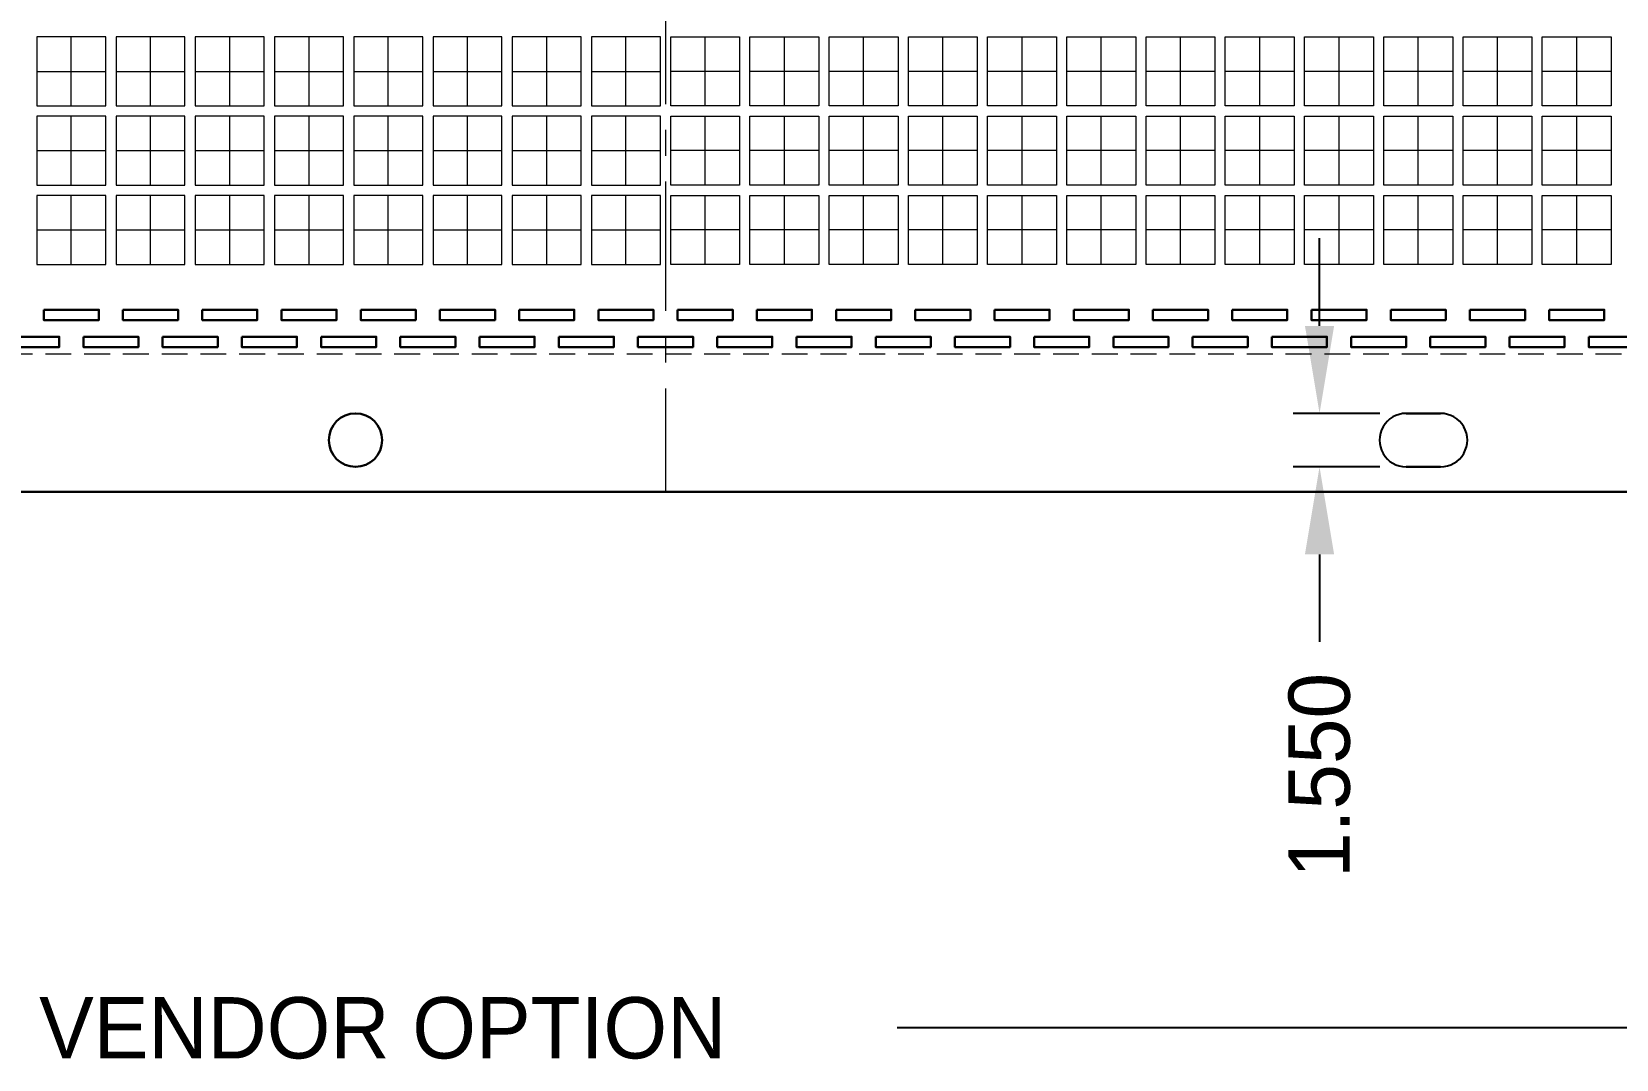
# Model space of a CAD drawing. Extents: x 421 to 684, y -247 to -113.
# Drawn here: x 594.51 to 640.51, y -226.23 to -196.42 of the extents above; entities that cross this region are included whole.
import ezdxf

# ---------------------------------------------------------------- set-up
doc = ezdxf.new("R2010")
doc.units = 0
doc.header["$LTSCALE"] = 3
doc.header["$MEASUREMENT"] = 0
for name, pattern in [('CENTER', [2, 1.25, -0.25, 0.25, -0.25]), ('HIDDEN', [0.375, 0.25, -0.125]), ('PHANTOM', [2.5, 1.25, -0.25, 0.25, -0.25, 0.25, -0.25])]:
    doc.linetypes.add(name, pattern=pattern)
doc.layers.add('5', color=90, linetype='Continuous')
for name, color, linetype, lineweight in [('CLIN', 1, 'CENTER', 15), ('DIM', 4, 'Continuous', 13), ('HIDN', 6, 'HIDDEN', 15), ('OBJ', 3, 'Continuous', 30), ('OBJ1', 7, 'Continuous', 30), ('PHANTOM', 5, 'PHANTOM', 15)]:
    doc.layers.add(name, color=color, linetype=linetype, lineweight=lineweight)
doc.dimstyles.new('3DEC X 1', dxfattribs={"dimtxt": 1.778, "dimasz": 2.54, "dimexe": 0.762, "dimexo": 0.762, "dimgap": 0.762, "dimtad": 0, "dimdec": 3, "dimzin": 0, "dimdsep": 46, "dimtxsty": 'Standard', "dimcen": 0, "dimadec": 0, "dimazin": 0, "dimtfac": 1, "dimtdec": 3, "dimtofl": 0, "dimtmove": 0, "dimatfit": 3, "dimfxl": 1, "dimtolj": 1, "dimtzin": 0, "dimarcsym": 0})
doc.dimstyles.new('3DEC X 1 DIA', dxfattribs={"dimtxt": 1.778, "dimasz": 2.54, "dimexe": 0.762, "dimexo": 0.762, "dimgap": 0.762, "dimtad": 0, "dimtoh": 1, "dimdec": 3, "dimzin": 0, "dimdsep": 46, "dimtxsty": 'Standard', "dimcen": 0, "dimadec": 0, "dimazin": 0, "dimtfac": 1, "dimtdec": 3, "dimtofl": 0, "dimtmove": 0, "dimatfit": 3, "dimfxl": 1, "dimtolj": 1, "dimtzin": 0, "dimarcsym": 0})

# ---------------------------------------------------------------- blocks, each defined once
blk = doc.blocks.new('*D12')
at = {"layer": 'Defpoints', "color": 0, "transparency": 16777216}
for p in [(1070.966, -296.477), (1068.451, -298.027), (1070.966, -298.027)]:
    blk.add_point(p, dxfattribs=at)
at = {"layer": 'DIM', "color": 0, "lineweight": -2, "transparency": 16777216}
for p, q in [((1068.451, -293.937), (1068.451, -291.397)), ((1070.204, -296.477), (1067.689, -296.477)), ((1070.204, -298.027), (1067.689, -298.027)), ((1068.451, -300.567), (1068.451, -303.107))]:
    blk.add_line(p, q, dxfattribs=at)
at = {"layer": 'DIM', "color": 0, "transparency": 16777216}
for points in [[(1068.027, -293.937), (1068.874, -293.937), (1068.451, -296.477)], [(1068.027, -300.567), (1068.874, -300.567), (1068.451, -298.027)]]:
    blk.add_solid(points, dxfattribs=at)
at = {"layer": 'DIM', "color": 0, "transparency": 16777216, "insert": (1068.451, -306.981), "char_height": 1.778, "attachment_point": 5, "rotation": 90}
blk.add_mtext('\\A1;1.550', dxfattribs=at)

msp = doc.modelspace()

# ---------------------------------------------------------------- linework, layer by layer
at = {"layer": '5'}
for centre, start, end in [((634.4129, -208.2671), 89.98855, 270.01145), ((635.4132, -208.2671), 269.98855, 90.01145)]:
    msp.add_arc(centre, 0.7749, start, end, dxfattribs=at)
at = {"layer": 'CLIN'}
for p, q in [((612.9126, -134.7671), (612.9126, -209.7671)), ((595.6626, -198.5671), (595.6626, -196.5671)), ((597.9626, -198.5671), (597.9626, -196.5671)), ((600.2626, -198.5671), (600.2626, -196.5671)), ((602.5626, -198.5671), (602.5626, -196.5671)), ((604.8626, -198.5671), (604.8626, -196.5671)), ((607.1626, -198.5671), (607.1626, -196.5671)), ((609.4626, -198.5671), (609.4626, -196.5671)), ((611.7626, -198.5671), (611.7626, -196.5671)), ((614.0626, -198.5671), (614.0626, -196.5671)), ((616.3626, -198.5671), (616.3626, -196.5671)), ((618.6626, -198.5671), (618.6626, -196.5671)), ((620.9626, -198.5671), (620.9626, -196.5671)), ((623.2626, -198.5671), (623.2626, -196.5671)), ((625.5626, -198.5671), (625.5626, -196.5671)), ((627.8626, -198.5671), (627.8626, -196.5671)), ((630.1626, -198.5671), (630.1626, -196.5671)), ((632.4626, -198.5671), (632.4626, -196.5671)), ((634.7626, -198.5671), (634.7626, -196.5671)), ((637.0626, -198.5671), (637.0626, -196.5671)), ((639.3626, -198.5671), (639.3626, -196.5671)), ((594.6626, -197.5671), (596.6626, -197.5671)), ((596.9626, -197.5671), (598.9626, -197.5671)), ((599.2626, -197.5671), (601.2626, -197.5671)), ((601.5626, -197.5671), (603.5626, -197.5671)), ((603.8626, -197.5671), (605.8626, -197.5671)), ((606.1626, -197.5671), (608.1626, -197.5671)), ((608.4626, -197.5671), (610.4626, -197.5671)), ((610.7626, -197.5671), (612.7626, -197.5671)), ((615.0626, -197.5671), (613.0626, -197.5671)), ((617.3626, -197.5671), (615.3626, -197.5671)), ((619.6626, -197.5671), (617.6626, -197.5671)), ((621.9626, -197.5671), (619.9626, -197.5671)), ((624.2626, -197.5671), (622.2626, -197.5671)), ((626.5626, -197.5671), (624.5626, -197.5671)), ((628.8626, -197.5671), (626.8626, -197.5671)), ((631.1626, -197.5671), (629.1626, -197.5671)), ((633.4626, -197.5671), (631.4626, -197.5671)), ((635.7626, -197.5671), (633.7626, -197.5671)), ((638.0626, -197.5671), (636.0626, -197.5671)), ((640.3626, -197.5671), (638.3626, -197.5671)), ((595.6626, -200.8671), (595.6626, -198.8671)), ((597.9626, -200.8671), (597.9626, -198.8671)), ((600.2626, -200.8671), (600.2626, -198.8671)), ((602.5626, -200.8671), (602.5626, -198.8671)), ((604.8626, -200.8671), (604.8626, -198.8671)), ((607.1626, -200.8671), (607.1626, -198.8671)), ((609.4626, -200.8671), (609.4626, -198.8671)), ((611.7626, -200.8671), (611.7626, -198.8671)), ((614.0626, -200.8671), (614.0626, -198.8671)), ((616.3626, -200.8671), (616.3626, -198.8671)), ((618.6626, -200.8671), (618.6626, -198.8671)), ((620.9626, -200.8671), (620.9626, -198.8671)), ((623.2626, -200.8671), (623.2626, -198.8671)), ((625.5626, -200.8671), (625.5626, -198.8671)), ((627.8626, -200.8671), (627.8626, -198.8671)), ((630.1626, -200.8671), (630.1626, -198.8671)), ((632.4626, -200.8671), (632.4626, -198.8671)), ((634.7626, -200.8671), (634.7626, -198.8671)), ((637.0626, -200.8671), (637.0626, -198.8671)), ((639.3626, -200.8671), (639.3626, -198.8671)), ((594.6626, -199.8671), (596.6626, -199.8671)), ((596.9626, -199.8671), (598.9626, -199.8671)), ((599.2626, -199.8671), (601.2626, -199.8671)), ((601.5626, -199.8671), (603.5626, -199.8671)), ((603.8626, -199.8671), (605.8626, -199.8671)), ((606.1626, -199.8671), (608.1626, -199.8671)), ((608.4626, -199.8671), (610.4626, -199.8671)), ((610.7626, -199.8671), (612.7626, -199.8671)), ((615.0626, -199.8671), (613.0626, -199.8671)), ((617.3626, -199.8671), (615.3626, -199.8671)), ((619.6626, -199.8671), (617.6626, -199.8671)), ((621.9626, -199.8671), (619.9626, -199.8671)), ((624.2626, -199.8671), (622.2626, -199.8671)), ((626.5626, -199.8671), (624.5626, -199.8671)), ((628.8626, -199.8671), (626.8626, -199.8671)), ((631.1626, -199.8671), (629.1626, -199.8671)), ((633.4626, -199.8671), (631.4626, -199.8671)), ((635.7626, -199.8671), (633.7626, -199.8671)), ((638.0626, -199.8671), (636.0626, -199.8671)), ((640.3626, -199.8671), (638.3626, -199.8671)), ((595.6626, -203.1671), (595.6626, -201.1671)), ((597.9626, -203.1671), (597.9626, -201.1671)), ((600.2626, -203.1671), (600.2626, -201.1671)), ((602.5626, -203.1671), (602.5626, -201.1671)), ((604.8626, -203.1671), (604.8626, -201.1671)), ((607.1626, -203.1671), (607.1626, -201.1671)), ((609.4626, -203.1671), (609.4626, -201.1671)), ((611.7626, -203.1671), (611.7626, -201.1671)), ((614.0626, -203.1671), (614.0626, -201.1671)), ((616.3626, -203.1671), (616.3626, -201.1671)), ((618.6626, -203.1671), (618.6626, -201.1671)), ((620.9626, -203.1671), (620.9626, -201.1671)), ((623.2626, -203.1671), (623.2626, -201.1671)), ((625.5626, -203.1671), (625.5626, -201.1671)), ((627.8626, -203.1671), (627.8626, -201.1671)), ((630.1626, -203.1671), (630.1626, -201.1671)), ((632.4626, -203.1671), (632.4626, -201.1671)), ((634.7626, -203.1671), (634.7626, -201.1671)), ((637.0626, -203.1671), (637.0626, -201.1671)), ((639.3626, -203.1671), (639.3626, -201.1671)), ((594.6626, -202.1671), (596.6626, -202.1671)), ((596.9626, -202.1671), (598.9626, -202.1671)), ((599.2626, -202.1671), (601.2626, -202.1671)), ((601.5626, -202.1671), (603.5626, -202.1671)), ((603.8626, -202.1671), (605.8626, -202.1671)), ((606.1626, -202.1671), (608.1626, -202.1671)), ((608.4626, -202.1671), (610.4626, -202.1671)), ((610.7626, -202.1671), (612.7626, -202.1671)), ((615.0626, -202.1671), (613.0626, -202.1671)), ((617.3626, -202.1671), (615.3626, -202.1671)), ((619.6626, -202.1671), (617.6626, -202.1671)), ((621.9626, -202.1671), (619.9626, -202.1671)), ((624.2626, -202.1671), (622.2626, -202.1671)), ((626.5626, -202.1671), (624.5626, -202.1671)), ((628.8626, -202.1671), (626.8626, -202.1671)), ((631.1626, -202.1671), (629.1626, -202.1671)), ((633.4626, -202.1671), (631.4626, -202.1671)), ((635.7626, -202.1671), (633.7626, -202.1671)), ((638.0626, -202.1671), (636.0626, -202.1671)), ((640.3626, -202.1671), (638.3626, -202.1671))]:
    msp.add_line(p, q, dxfattribs=at)
at = {"layer": 'HIDN'}
msp.add_lwpolyline([(671.4126, -138.7671), (554.4126, -138.7671), (554.4126, -205.7671), (671.4126, -205.7671)], close=True, dxfattribs=at)
at = {"layer": 'OBJ'}
for p, q in [((634.4131, -207.4921), (635.4131, -207.4921)), ((634.4131, -209.0421), (635.4131, -209.042)), ((670.9126, -209.7671), (434.9126, -209.7671))]:
    msp.add_line(p, q, dxfattribs=at)
msp.add_circle((603.9126, -208.2671), 0.775, dxfattribs=at)
at = {"layer": 'OBJ1'}
for points in [[(594.8626, -204.4851), (596.4626, -204.4851), (596.4626, -204.7851), (594.8626, -204.7851)], [(597.1626, -204.4851), (598.7626, -204.4851), (598.7626, -204.7851), (597.1626, -204.7851)], [(599.4626, -204.4851), (601.0626, -204.4851), (601.0626, -204.7851), (599.4626, -204.7851)], [(601.7626, -204.4851), (603.3626, -204.4851), (603.3626, -204.7851), (601.7626, -204.7851)], [(604.0626, -204.4851), (605.6626, -204.4851), (605.6626, -204.7851), (604.0626, -204.7851)], [(606.3626, -204.4851), (607.9626, -204.4851), (607.9626, -204.7851), (606.3626, -204.7851)], [(608.6626, -204.4851), (610.2626, -204.4851), (610.2626, -204.7851), (608.6626, -204.7851)], [(610.9626, -204.4851), (612.5626, -204.4851), (612.5626, -204.7851), (610.9626, -204.7851)], [(613.2626, -204.4851), (614.8626, -204.4851), (614.8626, -204.7851), (613.2626, -204.7851)], [(615.5626, -204.4851), (617.1626, -204.4851), (617.1626, -204.7851), (615.5626, -204.7851)], [(617.8626, -204.4851), (619.4626, -204.4851), (619.4626, -204.7851), (617.8626, -204.7851)], [(620.1626, -204.4851), (621.7626, -204.4851), (621.7626, -204.7851), (620.1626, -204.7851)], [(622.4626, -204.4851), (624.0626, -204.4851), (624.0626, -204.7851), (622.4626, -204.7851)], [(624.7626, -204.4851), (626.3626, -204.4851), (626.3626, -204.7851), (624.7626, -204.7851)], [(627.0626, -204.4851), (628.6626, -204.4851), (628.6626, -204.7851), (627.0626, -204.7851)], [(629.3626, -204.4851), (630.9626, -204.4851), (630.9626, -204.7851), (629.3626, -204.7851)], [(631.6626, -204.4851), (633.2626, -204.4851), (633.2626, -204.7851), (631.6626, -204.7851)], [(633.9626, -204.4851), (635.5626, -204.4851), (635.5626, -204.7851), (633.9626, -204.7851)], [(636.2626, -204.4851), (637.8626, -204.4851), (637.8626, -204.7851), (636.2626, -204.7851)], [(638.5626, -204.4851), (640.1626, -204.4851), (640.1626, -204.7851), (638.5626, -204.7851)], [(593.7126, -205.2671), (595.3126, -205.2671), (595.3126, -205.5671), (593.7126, -205.5671)], [(596.0126, -205.2671), (597.6126, -205.2671), (597.6126, -205.5671), (596.0126, -205.5671)], [(598.3126, -205.2671), (599.9126, -205.2671), (599.9126, -205.5671), (598.3126, -205.5671)], [(600.6126, -205.2671), (602.2126, -205.2671), (602.2126, -205.5671), (600.6126, -205.5671)], [(602.9126, -205.2671), (604.5126, -205.2671), (604.5126, -205.5671), (602.9126, -205.5671)], [(605.2126, -205.2671), (606.8126, -205.2671), (606.8126, -205.5671), (605.2126, -205.5671)], [(607.5126, -205.2671), (609.1126, -205.2671), (609.1126, -205.5671), (607.5126, -205.5671)], [(609.8126, -205.2671), (611.4126, -205.2671), (611.4126, -205.5671), (609.8126, -205.5671)], [(612.1126, -205.2671), (613.7126, -205.2671), (613.7126, -205.5671), (612.1126, -205.5671)], [(614.4126, -205.2671), (616.0126, -205.2671), (616.0126, -205.5671), (614.4126, -205.5671)], [(616.7126, -205.2671), (618.3126, -205.2671), (618.3126, -205.5671), (616.7126, -205.5671)], [(619.0126, -205.2671), (620.6126, -205.2671), (620.6126, -205.5671), (619.0126, -205.5671)], [(621.3126, -205.2671), (622.9126, -205.2671), (622.9126, -205.5671), (621.3126, -205.5671)], [(623.6126, -205.2671), (625.2126, -205.2671), (625.2126, -205.5671), (623.6126, -205.5671)], [(625.9126, -205.2671), (627.5126, -205.2671), (627.5126, -205.5671), (625.9126, -205.5671)], [(628.2126, -205.2671), (629.8126, -205.2671), (629.8126, -205.5671), (628.2126, -205.5671)], [(630.5126, -205.2671), (632.1126, -205.2671), (632.1126, -205.5671), (630.5126, -205.5671)], [(632.8126, -205.2671), (634.4126, -205.2671), (634.4126, -205.5671), (632.8126, -205.5671)], [(635.1126, -205.2671), (636.7126, -205.2671), (636.7126, -205.5671), (635.1126, -205.5671)], [(637.4126, -205.2671), (639.0126, -205.2671), (639.0126, -205.5671), (637.4126, -205.5671)], [(639.7126, -205.2671), (641.3126, -205.2671), (641.3126, -205.5671), (639.7126, -205.5671)]]:
    msp.add_lwpolyline(points, close=True, dxfattribs=at)
at = {"layer": 'PHANTOM'}
for points in [[(594.6626, -198.5671), (596.6626, -198.5671), (596.6626, -196.5671), (594.6626, -196.5671)], [(596.9626, -198.5671), (598.9626, -198.5671), (598.9626, -196.5671), (596.9626, -196.5671)], [(599.2626, -198.5671), (601.2626, -198.5671), (601.2626, -196.5671), (599.2626, -196.5671)], [(601.5626, -198.5671), (603.5626, -198.5671), (603.5626, -196.5671), (601.5626, -196.5671)], [(603.8626, -198.5671), (605.8626, -198.5671), (605.8626, -196.5671), (603.8626, -196.5671)], [(606.1626, -198.5671), (608.1626, -198.5671), (608.1626, -196.5671), (606.1626, -196.5671)], [(608.4626, -198.5671), (610.4626, -198.5671), (610.4626, -196.5671), (608.4626, -196.5671)], [(610.7626, -198.5671), (612.7626, -198.5671), (612.7626, -196.5671), (610.7626, -196.5671)], [(615.0626, -198.5671), (613.0626, -198.5671), (613.0626, -196.5671), (615.0626, -196.5671)], [(617.3626, -198.5671), (615.3626, -198.5671), (615.3626, -196.5671), (617.3626, -196.5671)], [(619.6626, -198.5671), (617.6626, -198.5671), (617.6626, -196.5671), (619.6626, -196.5671)], [(621.9626, -198.5671), (619.9626, -198.5671), (619.9626, -196.5671), (621.9626, -196.5671)], [(624.2626, -198.5671), (622.2626, -198.5671), (622.2626, -196.5671), (624.2626, -196.5671)], [(626.5626, -198.5671), (624.5626, -198.5671), (624.5626, -196.5671), (626.5626, -196.5671)], [(628.8626, -198.5671), (626.8626, -198.5671), (626.8626, -196.5671), (628.8626, -196.5671)], [(631.1626, -198.5671), (629.1626, -198.5671), (629.1626, -196.5671), (631.1626, -196.5671)], [(633.4626, -198.5671), (631.4626, -198.5671), (631.4626, -196.5671), (633.4626, -196.5671)], [(635.7626, -198.5671), (633.7626, -198.5671), (633.7626, -196.5671), (635.7626, -196.5671)], [(638.0626, -198.5671), (636.0626, -198.5671), (636.0626, -196.5671), (638.0626, -196.5671)], [(640.3626, -198.5671), (638.3626, -198.5671), (638.3626, -196.5671), (640.3626, -196.5671)], [(594.6626, -200.8671), (596.6626, -200.8671), (596.6626, -198.8671), (594.6626, -198.8671)], [(596.9626, -200.8671), (598.9626, -200.8671), (598.9626, -198.8671), (596.9626, -198.8671)], [(599.2626, -200.8671), (601.2626, -200.8671), (601.2626, -198.8671), (599.2626, -198.8671)], [(601.5626, -200.8671), (603.5626, -200.8671), (603.5626, -198.8671), (601.5626, -198.8671)], [(603.8626, -200.8671), (605.8626, -200.8671), (605.8626, -198.8671), (603.8626, -198.8671)], [(606.1626, -200.8671), (608.1626, -200.8671), (608.1626, -198.8671), (606.1626, -198.8671)], [(608.4626, -200.8671), (610.4626, -200.8671), (610.4626, -198.8671), (608.4626, -198.8671)], [(610.7626, -200.8671), (612.7626, -200.8671), (612.7626, -198.8671), (610.7626, -198.8671)], [(615.0626, -200.8671), (613.0626, -200.8671), (613.0626, -198.8671), (615.0626, -198.8671)], [(617.3626, -200.8671), (615.3626, -200.8671), (615.3626, -198.8671), (617.3626, -198.8671)], [(619.6626, -200.8671), (617.6626, -200.8671), (617.6626, -198.8671), (619.6626, -198.8671)], [(621.9626, -200.8671), (619.9626, -200.8671), (619.9626, -198.8671), (621.9626, -198.8671)], [(624.2626, -200.8671), (622.2626, -200.8671), (622.2626, -198.8671), (624.2626, -198.8671)], [(626.5626, -200.8671), (624.5626, -200.8671), (624.5626, -198.8671), (626.5626, -198.8671)], [(628.8626, -200.8671), (626.8626, -200.8671), (626.8626, -198.8671), (628.8626, -198.8671)], [(631.1626, -200.8671), (629.1626, -200.8671), (629.1626, -198.8671), (631.1626, -198.8671)], [(633.4626, -200.8671), (631.4626, -200.8671), (631.4626, -198.8671), (633.4626, -198.8671)], [(635.7626, -200.8671), (633.7626, -200.8671), (633.7626, -198.8671), (635.7626, -198.8671)], [(638.0626, -200.8671), (636.0626, -200.8671), (636.0626, -198.8671), (638.0626, -198.8671)], [(640.3626, -200.8671), (638.3626, -200.8671), (638.3626, -198.8671), (640.3626, -198.8671)], [(594.6626, -203.1671), (596.6626, -203.1671), (596.6626, -201.1671), (594.6626, -201.1671)], [(596.9626, -203.1671), (598.9626, -203.1671), (598.9626, -201.1671), (596.9626, -201.1671)], [(599.2626, -203.1671), (601.2626, -203.1671), (601.2626, -201.1671), (599.2626, -201.1671)], [(601.5626, -203.1671), (603.5626, -203.1671), (603.5626, -201.1671), (601.5626, -201.1671)], [(603.8626, -203.1671), (605.8626, -203.1671), (605.8626, -201.1671), (603.8626, -201.1671)], [(606.1626, -203.1671), (608.1626, -203.1671), (608.1626, -201.1671), (606.1626, -201.1671)], [(608.4626, -203.1671), (610.4626, -203.1671), (610.4626, -201.1671), (608.4626, -201.1671)], [(610.7626, -203.1671), (612.7626, -203.1671), (612.7626, -201.1671), (610.7626, -201.1671)], [(615.0626, -203.1671), (613.0626, -203.1671), (613.0626, -201.1671), (615.0626, -201.1671)], [(617.3626, -203.1671), (615.3626, -203.1671), (615.3626, -201.1671), (617.3626, -201.1671)], [(619.6626, -203.1671), (617.6626, -203.1671), (617.6626, -201.1671), (619.6626, -201.1671)], [(621.9626, -203.1671), (619.9626, -203.1671), (619.9626, -201.1671), (621.9626, -201.1671)], [(624.2626, -203.1671), (622.2626, -203.1671), (622.2626, -201.1671), (624.2626, -201.1671)], [(626.5626, -203.1671), (624.5626, -203.1671), (624.5626, -201.1671), (626.5626, -201.1671)], [(628.8626, -203.1671), (626.8626, -203.1671), (626.8626, -201.1671), (628.8626, -201.1671)], [(631.1626, -203.1671), (629.1626, -203.1671), (629.1626, -201.1671), (631.1626, -201.1671)], [(633.4626, -203.1671), (631.4626, -203.1671), (631.4626, -201.1671), (633.4626, -201.1671)], [(635.7626, -203.1671), (633.7626, -203.1671), (633.7626, -201.1671), (635.7626, -201.1671)], [(638.0626, -203.1671), (636.0626, -203.1671), (636.0626, -201.1671), (638.0626, -201.1671)], [(640.3626, -203.1671), (638.3626, -203.1671), (638.3626, -201.1671), (640.3626, -201.1671)]]:
    msp.add_lwpolyline(points, close=True, dxfattribs=at)

# ---------------------------------------------------------------- texts
at = {"layer": 'DIM', "insert": (594.7286, -224.4283), "char_height": 1.778, "attachment_point": 1}
msp.add_mtext('\\A1;VENDOR OPTION', dxfattribs=at)

# ---------------------------------------------------------------- dimensions: what is measured, and where the dimension line sits
at = {"layer": 'DIM'}
dim = msp.add_linear_dim(base=(631.8977, -209.0421), p1=(634.4131, -207.4921), p2=(634.4131, -209.0421), angle=90, dimstyle='3DEC X 1', dxfattribs=at)
dim.commit()
dim.dimension.update_dxf_attribs({"geometry": '*D12', "text_midpoint": (631.8977, -217.9956), "insert": (-436.5529, 88.9852)})

# ---------------------------------------------------------------- leaders
msp.add_leader([(667.8445, -207.8255), (653.3488, -225.3173), (619.6389, -225.3173)], dimstyle='3DEC X 1 DIA', override={"dimgap": 0.762, "dimtad": 0}, dxfattribs=at)

doc.saveas('drawing.dxf')
